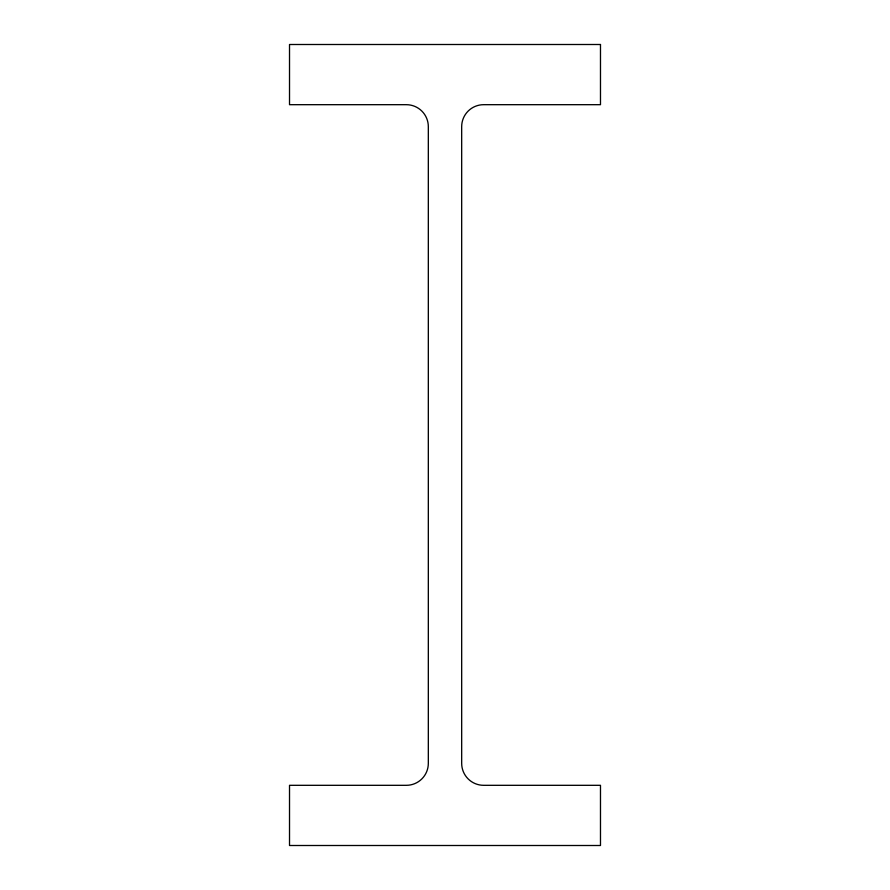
<?xml version="1.0" encoding="UTF-8"?>
<svg xmlns="http://www.w3.org/2000/svg" width="890" height="890" viewBox="0 0 890 890"><rect width="100%" height="100%" fill="white"/><g stroke="black" fill="none" stroke-linecap="round" stroke-linejoin="round"><path stroke-width="1.33" d="M600.483 44.5L289.517 44.5L289.517 104.686L406.341 104.686A21.983 21.983 0 0 1 428.324 126.669L428.324 763.331A21.983 21.983 0 0 1 406.341 785.314L289.517 785.314L289.517 845.5L600.483 845.5L600.483 785.314L483.659 785.314A21.983 21.983 0 0 1 461.676 763.331L461.676 126.669A21.983 21.983 0 0 1 483.659 104.686L600.483 104.686L600.483 44.5"/></g></svg>
